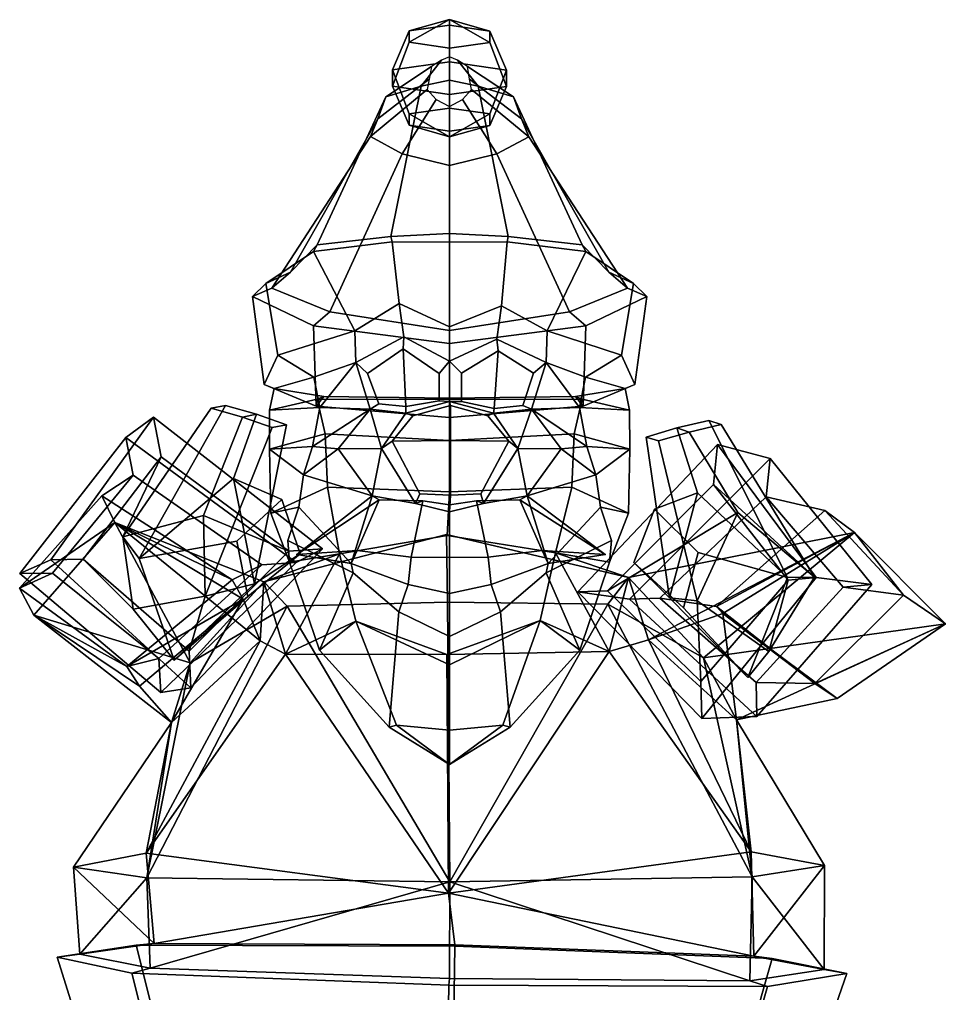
# Model space of a CAD drawing. Extents: x -147 to 165, y -156 to 341.
# Drawn here: x -147 to 165.4, y 12.2 to 340.8 of the extents above; entities that cross this region are included whole.
import ezdxf

# ---------------------------------------------------------------- set-up
doc = ezdxf.new("R2010")
doc.units = 0

msp = doc.modelspace()

# ---------------------------------------------------------------- linework, layer by layer
for p in [(-53.499561, 160.365143, 96.495125), (50.507008, 160.365143, 96.495125)]:
    msp.add_point(p)
for points in [[(-15.557034, 336.949158, -22.037312), (-1.94946, 338.858826, -29.255663), (-1.975695, 326.463806, -38.97863), (-21.219732, 323.763123, -28.770412)], [(-15.554445, 333.085388, -7.617522), (-1.936448, 340.792175, -13.282482), (-15.557034, 336.949158, -22.037312)], [(-1.936448, 340.792175, -13.282482), (-1.94946, 338.858826, -29.255663), (-15.557034, 336.949158, -22.037312)], [(-1.944282, 331.131287, -0.416025), (-1.936448, 340.792175, -13.282482), (-15.554445, 333.085388, -7.617522)], [(11.660736, 336.904724, -22.054108), (17.272001, 323.700287, -28.794165), (-1.975695, 326.463806, -38.97863), (-1.94946, 338.858826, -29.255663)], [(-1.936448, 340.792175, -13.282482), (11.660736, 336.904724, -22.054108), (-1.94946, 338.858826, -29.255663)], [(-1.944282, 331.131287, -0.416025), (11.663325, 333.040955, -7.634317), (-1.936448, 340.792175, -13.282482)], [(11.663325, 333.040955, -7.634317), (11.660736, 336.904724, -22.054108), (-1.936448, 340.792175, -13.282482)], [(-21.21607, 318.29892, -8.377671), (-15.554445, 333.085388, -7.617522), (-15.557034, 336.949158, -22.037312), (-21.219732, 323.763123, -28.770412)], [(17.275661, 318.236053, -8.401423), (17.272001, 323.700287, -28.794165), (11.660736, 336.904724, -22.054108), (11.663325, 333.040955, -7.634317)], [(-1.968372, 315.53537, 1.806764), (-1.944282, 331.131287, -0.416025), (-15.554445, 333.085388, -7.617522), (-21.21607, 318.29892, -8.377671)], [(-1.968372, 315.53537, 1.806764), (17.275661, 318.236053, -8.401423), (11.663325, 333.040955, -7.634317), (-1.944282, 331.131287, -0.416025)], [(-4.660744, 327.024872, -7.458448), (-8.005001, 324.942139, -8.027981), (-23.467905, 314.677887, 46.516022), (-11.532356, 318.266296, 51.219952)], [(-15.60736, 308.958221, -29.53746), (-21.219732, 323.763123, -28.770412), (-1.975695, 326.463806, -38.97863), (-1.999784, 310.86792, -36.75581)], [(-1.96313, 328.239136, -7.126527), (-4.660744, 327.024872, -7.458448), (-11.532356, 318.266296, 51.219952), (-1.902821, 320.358612, 53.964451)], [(11.61041, 308.913788, -29.554255), (-1.999784, 310.86792, -36.75581), (-1.975695, 326.463806, -38.97863), (17.272001, 323.700287, -28.794165)], [(-1.96313, 328.239136, -7.126527), (-1.902821, 320.358612, 53.964451), (7.720645, 318.252838, 51.214859), (0.730092, 327.016052, -7.461774)], [(0.730092, 327.016052, -7.461774), (7.720645, 318.252838, 51.214859), (19.645798, 314.647736, 46.50462), (4.066825, 324.922424, -8.03543)], [(-8.005001, 324.942139, -8.027981), (-8.762764, 320.642426, -9.20479), (-26.15724, 307.271637, 36.821705), (-23.467905, 314.677887, 46.516022)], [(-21.21607, 318.29892, -8.377671), (-21.219732, 323.763123, -28.770412), (-15.60736, 308.958221, -29.53746), (-15.604771, 305.094452, -15.11767)], [(4.066825, 324.922424, -8.03543), (19.645798, 314.647736, 46.50462), (22.313711, 307.237701, 36.808887), (4.80909, 320.620239, -9.213164)], [(17.275661, 318.236053, -8.401423), (11.612999, 305.050018, -15.134465), (11.61041, 308.913788, -29.554255), (17.272001, 323.700287, -28.794165)], [(-8.762764, 320.642426, -9.20479), (-9.455673, 317.174194, -10.154003), (-28.618233, 301.297607, 29.001936), (-26.15724, 307.271637, 36.821705)], [(-1.899999, 268.643951, 102.110413), (-1.902821, 320.358612, 53.964451), (-11.532356, 318.266296, 51.219952), (-21.688261, 267.628021, 94.745087)], [(-1.899999, 268.643951, 102.110413), (17.888262, 267.628021, 94.745087), (7.720645, 318.252838, 51.214859), (-1.902821, 320.358612, 53.964451)], [(4.80909, 320.620239, -9.213164), (22.313711, 307.237701, 36.808887), (24.757435, 301.260284, 28.98782), (5.489501, 317.14978, -10.163225)], [(-46.548569, 264.803253, 82.086647), (-21.688261, 267.628021, 94.745087), (-11.532356, 318.266296, 51.219952), (-23.467905, 314.677887, 46.516022)], [(-9.455673, 317.174194, -10.154003), (-6.460843, 313.777924, -11.084126), (-17.909023, 295.4487, 21.354467), (-28.618233, 301.297607, 29.001936)], [(-1.968372, 315.53537, 1.806764), (-21.21607, 318.29892, -8.377671), (-15.604771, 305.094452, -15.11767), (-1.994606, 303.14035, -7.916173)], [(-1.968372, 315.53537, 1.806764), (-1.994606, 303.14035, -7.916173), (11.612999, 305.050018, -15.134465), (17.275661, 318.236053, -8.401423)], [(5.489501, 317.14978, -10.163225), (24.757435, 301.260284, 28.98782), (14.03133, 295.426331, 21.346022), (2.482448, 313.763336, -11.089643)], [(42.748573, 264.803253, 82.086647), (19.645798, 314.647736, 46.50462), (7.720645, 318.252838, 51.214859), (17.888262, 267.628021, 94.745087)], [(-55.5891, 255.59906, 55.375454), (-46.548569, 264.803253, 82.086647), (-23.467905, 314.677887, 46.516022), (-26.15724, 307.271637, 36.821705)], [(-6.460843, 313.777924, -11.084126), (-1.993314, 311.485901, -11.712281), (-1.944535, 291.502228, 16.200111), (-17.909023, 295.4487, 21.354467)], [(2.482448, 313.763336, -11.089643), (14.03133, 295.426331, 21.346022), (-1.944535, 291.502228, 16.200111), (-1.993314, 311.485901, -11.712281)], [(51.789104, 255.59906, 55.375454), (22.313711, 307.237701, 36.808887), (19.645798, 314.647736, 46.50462), (42.748573, 264.803253, 82.086647)], [(-2.007627, 301.207001, -23.889297), (-15.60736, 308.958221, -29.53746), (-1.999784, 310.86792, -36.75581)], [(-15.604771, 305.094452, -15.11767), (-15.60736, 308.958221, -29.53746), (-2.007627, 301.207001, -23.889297)], [(-2.007627, 301.207001, -23.889297), (-1.999784, 310.86792, -36.75581), (11.61041, 308.913788, -29.554255)], [(11.612999, 305.050018, -15.134465), (-2.007627, 301.207001, -23.889297), (11.61041, 308.913788, -29.554255)], [(-61.859039, 250.177185, 32.811611), (-55.5891, 255.59906, 55.375454), (-26.15724, 307.271637, 36.821705), (-28.618233, 301.297607, 29.001936)], [(58.059044, 250.177185, 32.811611), (24.757435, 301.260284, 28.98782), (22.313711, 307.237701, 36.808887), (51.789104, 255.59906, 55.375454)], [(-1.994606, 303.14035, -7.916173), (-15.604771, 305.094452, -15.11767), (-2.007627, 301.207001, -23.889297)], [(-1.994606, 303.14035, -7.916173), (-2.007627, 301.207001, -23.889297), (11.612999, 305.050018, -15.134465)], [(-42.271126, 242.208405, 12.722825), (-61.859039, 250.177185, 32.811611), (-28.618233, 301.297607, 29.001936), (-17.909023, 295.4487, 21.354467)], [(38.471123, 242.208405, 12.722826), (14.03133, 295.426331, 21.346022), (24.757435, 301.260284, 28.98782), (58.059044, 250.177185, 32.811611)], [(-1.899999, 235.910461, -5.742792), (-42.271126, 242.208405, 12.722825), (-17.909023, 295.4487, 21.354467), (-1.944535, 291.502228, 16.200111)], [(-1.899999, 235.910461, -5.742792), (-1.944535, 291.502228, 16.200111), (14.03133, 295.426331, 21.346022), (38.471123, 242.208405, 12.722826)], [(-21.299597, 265.833313, 99.837967), (-21.688261, 267.628021, 94.745087), (-46.548569, 264.803253, 82.086647), (-47.79092, 262.561523, 86.926041)], [(-1.899999, 265.653229, 105.996429), (-1.899999, 268.643951, 102.110413), (-21.688261, 267.628021, 94.745087), (-21.299597, 265.833313, 99.837967)], [(-1.899999, 265.653229, 105.996429), (17.499598, 265.833313, 99.837967), (17.888262, 267.628021, 94.745087), (-1.899999, 268.643951, 102.110413)], [(17.499598, 265.833313, 99.837967), (43.990925, 262.561523, 86.926041), (42.748573, 264.803253, 82.086647), (17.888262, 267.628021, 94.745087)], [(-47.79092, 262.561523, 86.926041), (-46.548569, 264.803253, 82.086647), (-55.5891, 255.59906, 55.375454), (-63.887779, 251.690308, 57.15406)], [(-18.942772, 245.036011, 105.993355), (-21.299597, 265.833313, 99.837967), (-47.79092, 262.561523, 86.926041), (-33.883507, 235.798859, 95.688095)], [(-1.9, 237.132874, 110.968666), (-1.899999, 265.653229, 105.996429), (-21.299597, 265.833313, 99.837967), (-18.942772, 245.036011, 105.993355)], [(-1.9, 237.132874, 110.968666), (15.546496, 244.241577, 106.137733), (17.499598, 265.833313, 99.837967), (-1.899999, 265.653229, 105.996429)], [(15.546496, 244.241577, 106.137733), (30.955547, 235.798859, 95.688103), (43.990925, 262.561523, 86.926041), (17.499598, 265.833313, 99.837967)], [(43.990925, 262.561523, 86.926041), (60.08778, 251.690308, 57.15406), (51.789104, 255.59906, 55.375454), (42.748573, 264.803253, 82.086647)], [(-33.883507, 235.798859, 95.688095), (-47.79092, 262.561523, 86.926041), (-63.887779, 251.690308, 57.15406), (-59.840714, 227.540619, 77.814453)], [(30.955547, 235.798859, 95.688103), (56.040722, 227.540619, 77.814453), (60.08778, 251.690308, 57.15406), (43.990925, 262.561523, 86.926041)], [(-63.887779, 251.690308, 57.15406), (-55.5891, 255.59906, 55.375454), (-61.859039, 250.177185, 32.811611), (-68.413467, 247.304596, 31.64838)], [(60.08778, 251.690308, 57.15406), (64.613472, 247.304596, 31.64838), (58.059044, 250.177185, 32.811611), (51.789104, 255.59906, 55.375454)], [(-59.840714, 227.540619, 77.814453), (-63.887779, 251.690308, 57.15406), (-68.413467, 247.304596, 31.64838), (-64.414131, 217.683228, 41.266933)], [(-68.413467, 247.304596, 31.64838), (-61.859039, 250.177185, 32.811611), (-42.271126, 242.208405, 12.722825), (-47.799843, 237.459106, 9.714837)], [(64.613472, 247.304596, 31.64838), (43.999844, 237.459106, 9.714837), (38.471123, 242.208405, 12.722826), (58.059044, 250.177185, 32.811611)], [(56.040722, 227.540619, 77.814453), (60.614136, 217.683228, 41.266933), (64.613472, 247.304596, 31.64838), (60.08778, 251.690308, 57.15406)], [(-64.414131, 217.683228, 41.266933), (-68.413467, 247.304596, 31.64838), (-47.799843, 237.459106, 9.714837), (-46.904514, 210.312958, 16.025953)], [(60.614136, 217.683228, 41.266933), (43.104519, 210.312927, 16.025953), (43.999844, 237.459106, 9.714837), (64.613472, 247.304596, 31.64838)], [(-18.942772, 245.036011, 105.993355), (-33.883507, 235.798859, 95.688095), (-33.590797, 225.057556, 94.877663), (-17.374081, 233.792145, 106.658783)], [(-1.9, 237.132874, 110.968666), (-18.942772, 245.036011, 105.993355), (-17.374081, 233.792145, 106.658783), (-1.9, 225.558319, 108.95771)], [(-1.9, 237.132874, 110.968666), (-1.9, 225.558319, 108.95771), (13.977801, 232.987305, 106.68766), (15.546496, 244.241577, 106.137733)], [(15.546496, 244.241577, 106.137733), (13.977801, 232.987305, 106.68766), (30.662834, 225.057556, 94.877663), (30.955547, 235.798859, 95.688103)], [(-47.799843, 237.459106, 9.714837), (-42.271126, 242.208405, 12.722825), (-1.899999, 235.910461, -5.742792), (-1.899999, 231.539124, -9.574923)], [(43.999844, 237.459106, 9.714837), (-1.899999, 231.539124, -9.574923), (-1.899999, 235.910461, -5.742792), (38.471123, 242.208405, 12.722826)], [(-46.904514, 210.312958, 16.025953), (-47.799843, 237.459106, 9.714837), (-1.899999, 231.539124, -9.574923), (-1.9, 206.496765, -3.372415)], [(43.104519, 210.312927, 16.025953), (-1.9, 206.496765, -3.372415), (-1.899999, 231.539124, -9.574923), (43.999844, 237.459106, 9.714837)], [(-47.675175, 220.184937, 78.357887), (-33.590797, 225.057556, 94.877663), (-33.883507, 235.798859, 95.688095), (-59.840714, 227.540619, 77.814453)], [(-17.632929, 229.697693, 104.469688), (-17.374081, 233.792145, 106.658783), (-33.590797, 225.057556, 94.877663), (-29.570061, 221.328979, 94.654114)], [(-17.632929, 229.697693, 104.469688), (-5.485054, 221.325775, 106.095718), (-1.9, 225.558319, 108.95771), (-17.374081, 233.792145, 106.658783)], [(43.875175, 220.184937, 78.357887), (56.040722, 227.540619, 77.814453), (30.955547, 235.798859, 95.688103), (30.662834, 225.057556, 94.877663)], [(14.484674, 229.002502, 104.268639), (13.977801, 232.987305, 106.68766), (-1.9, 225.558319, 108.95771), (2.138193, 221.445038, 106.276031)], [(14.484674, 229.002502, 104.268639), (26.404018, 221.448425, 92.15062), (30.662834, 225.057556, 94.877663), (13.977801, 232.987305, 106.68766)], [(-59.840714, 227.540619, 77.814453), (-64.414131, 217.683228, 41.266933), (-61.108589, 216.348694, 41.578911), (-47.675175, 220.184937, 78.357887)], [(-16.733572, 210.204559, 102.64016), (-17.632929, 229.697693, 104.469688), (-29.570061, 221.328979, 94.654114), (-25.823059, 211.139099, 97.547935)], [(-5.485054, 221.325775, 106.095718), (-17.632929, 229.697693, 104.469688), (-16.733572, 210.204559, 102.64016), (-5.485054, 212.208496, 106.939919)], [(2.138193, 221.445038, 106.276031), (2.138193, 211.94043, 107.318275), (13.16766, 209.592163, 102.009949), (14.484674, 229.002502, 104.268639)], [(13.16766, 209.592163, 102.009949), (22.729984, 210.588196, 95.723228), (26.404018, 221.448425, 92.15062), (14.484674, 229.002502, 104.268639)], [(56.040722, 227.540619, 77.814453), (43.875175, 220.184937, 78.357887), (57.308598, 216.348694, 41.578911), (60.614136, 217.683228, 41.266933)], [(-45.702423, 209.859009, 78.655991), (-33.590797, 225.057556, 94.877663), (-47.675175, 220.184937, 78.357887)], [(-28.66053, 209.298401, 98.549278), (-33.590797, 225.057556, 94.877663), (-45.702423, 209.859009, 78.655991)], [(-25.823059, 211.139099, 97.547935), (-29.570061, 221.328979, 94.654114), (-33.590797, 225.057556, 94.877663), (-28.66053, 209.298401, 98.549278)], [(-5.485054, 212.208496, 106.939919), (-1.9, 211.96109, 110.144325), (-1.9, 225.558319, 108.95771), (-5.485054, 221.325775, 106.095718)], [(2.138193, 211.94043, 107.318275), (2.138193, 221.445038, 106.276031), (-1.9, 225.558319, 108.95771), (-1.9, 211.96109, 110.144325)], [(22.729984, 210.588196, 95.723228), (25.732569, 209.298401, 98.549278), (30.662834, 225.057556, 94.877663), (26.404018, 221.448425, 92.15062)], [(25.732569, 209.298401, 98.549278), (41.90242, 209.859009, 78.655991), (30.662834, 225.057556, 94.877663)], [(41.90242, 209.859009, 78.655991), (43.875175, 220.184937, 78.357887), (30.662834, 225.057556, 94.877663)], [(-47.675175, 220.184937, 78.357887), (-61.108589, 216.348694, 41.578911), (-62.612999, 209.042908, 42.462151), (-45.702423, 209.859009, 78.655991)], [(43.875175, 220.184937, 78.357887), (41.90242, 209.859009, 78.655991), (58.813, 209.042908, 42.462151), (57.308598, 216.348694, 41.578911)], [(-64.414131, 217.683228, 41.266933), (-46.904514, 210.312958, 16.025953), (-44.318386, 213.574707, 15.364482), (-61.108589, 216.348694, 41.578911)], [(60.614136, 217.683228, 41.266933), (57.308598, 216.348694, 41.578911), (40.518391, 213.574707, 15.364482), (43.104519, 210.312927, 16.025953)], [(-62.612999, 209.042908, 42.462151), (-61.108589, 216.348694, 41.578911), (-44.318386, 213.574707, 15.364482), (-46.630749, 212.72229, 12.67251)], [(-46.904514, 210.312958, 16.025953), (-1.9, 206.496765, -3.372415), (-1.9, 213.033264, -1.753984), (-44.318386, 213.574707, 15.364482)], [(-46.630749, 212.72229, 12.67251), (-44.318386, 213.574707, 15.364482), (-1.9, 213.033264, -1.753984), (-1.9, 212.648071, -2.405132)], [(43.104519, 210.312927, 16.025953), (40.518391, 213.574707, 15.364482), (-1.9, 213.033264, -1.753984), (-1.9, 206.496765, -3.372415)], [(42.830746, 212.72229, 12.67251), (-1.9, 212.648071, -2.405132), (-1.9, 213.033264, -1.753984), (40.518391, 213.574707, 15.364482)], [(58.813, 209.042908, 42.462151), (42.830746, 212.72229, 12.67251), (40.518391, 213.574707, 15.364482), (57.308598, 216.348694, 41.578911)], [(-77.562164, 210.546234, 242.927368), (-82.29454, 209.664612, 230.915298), (-112.192932, 166.226868, 204.301971), (-106.659943, 158.956787, 241.385239)], [(-67.000168, 207.623169, 239.895859), (-77.562164, 210.546234, 242.927368), (-106.659943, 158.956787, 241.385239), (-74.806435, 185.983765, 244.140915)], [(-67.000168, 207.623169, 239.895859), (-71.77076, 206.621826, 227.887985), (-82.29454, 209.664612, 230.915298), (-77.562164, 210.546234, 242.927368)], [(-62.634781, 195.848938, 44.641083), (-62.612999, 209.042908, 42.462151), (-46.630749, 212.72229, 12.67251), (-43.885971, 201.025208, 11.188781)], [(-43.885971, 201.025208, 11.188781), (-46.630749, 212.72229, 12.67251), (-1.9, 212.648071, -2.405132), (-1.9, 198.771912, -0.945824)], [(-16.733572, 210.204559, 102.64016), (-25.823059, 211.139099, 97.547935), (-28.66053, 209.298401, 98.549278), (-16.70068, 208.017517, 104.835991)], [(-1.641617, 198.757813, 128.666168), (-1.641617, 210.574738, 124.536148), (-14.264492, 207.140503, 121.01963), (-21.34082, 198.576141, 122.216965)], [(-16.733572, 210.204559, 102.64016), (-16.70068, 208.017517, 104.835991), (-1.9, 211.96109, 110.144325), (-5.485054, 212.208496, 106.939919)], [(-1.641617, 210.574738, 124.536148), (-1.9, 211.96109, 110.144325), (-16.70068, 208.017517, 104.835991), (-14.264492, 207.140503, 121.01963)], [(40.085972, 201.025208, 11.188781), (-1.9, 198.771912, -0.945824), (-1.9, 212.648071, -2.405132), (42.830746, 212.72229, 12.67251)], [(-1.641617, 210.574738, 124.536148), (10.981255, 207.140503, 121.01963), (12.900679, 208.017517, 104.835991), (-1.9, 211.96109, 110.144325)], [(13.16766, 209.592163, 102.009949), (2.138193, 211.94043, 107.318275), (-1.9, 211.96109, 110.144325), (12.900679, 208.017517, 104.835991)], [(-1.641617, 198.757813, 128.666168), (18.057583, 198.576141, 122.216965), (10.981255, 207.140503, 121.01963), (-1.641617, 210.574738, 124.536148)], [(13.16766, 209.592163, 102.009949), (12.900679, 208.017517, 104.835991), (25.732569, 209.298401, 98.549278), (22.729984, 210.588196, 95.723228)], [(58.834785, 195.848938, 44.641083), (40.085972, 201.025208, 11.188781), (42.830746, 212.72229, 12.67251), (58.813, 209.042908, 42.462151)], [(-71.77076, 206.621826, 227.887985), (-84.957909, 173.529358, 195.535736), (-112.192932, 166.226868, 204.301971), (-82.29454, 209.664612, 230.915298)], [(-56.97332, 204.07782, 237.151184), (-67.000168, 207.623169, 239.895859), (-74.806435, 185.983765, 244.140915), (-67.70015, 150.406067, 229.770859)], [(-56.97332, 204.07782, 237.151184), (-61.723076, 203.182587, 225.104294), (-71.77076, 206.621826, 227.887985), (-67.000168, 207.623169, 239.895859)], [(-45.702423, 209.859009, 78.655991), (-62.612999, 209.042908, 42.462151), (-62.634781, 195.848938, 44.641083), (-48.144192, 196.759888, 78.504814)], [(-48.144192, 196.759888, 78.504814), (-28.66053, 209.298401, 98.549278), (-45.702423, 209.859009, 78.655991)], [(-39.490215, 195.943115, 101.72583), (-28.66053, 209.298401, 98.549278), (-48.144192, 196.759888, 78.504814)], [(-39.490215, 195.943115, 101.72583), (-24.858456, 196.096497, 104.760262), (-28.66053, 209.298401, 98.549278)], [(-24.858456, 196.096497, 104.760262), (-16.70068, 208.017517, 104.835991), (-28.66053, 209.298401, 98.549278)], [(-21.34082, 198.576141, 122.216965), (-14.264492, 207.140503, 121.01963), (-16.70068, 208.017517, 104.835991), (-24.858456, 196.096497, 104.760262)], [(18.057583, 198.576141, 122.216965), (21.058456, 196.096497, 104.760262), (12.900679, 208.017517, 104.835991), (10.981255, 207.140503, 121.01963)], [(21.058456, 196.096497, 104.760262), (25.732569, 209.298401, 98.549278), (12.900679, 208.017517, 104.835991)], [(35.690216, 195.943115, 101.72583), (25.732569, 209.298401, 98.549278), (21.058456, 196.096497, 104.760262)], [(44.344196, 196.759888, 78.504814), (41.90242, 209.859009, 78.655991), (25.732569, 209.298401, 98.549278)], [(35.690216, 195.943115, 101.72583), (44.344196, 196.759888, 78.504814), (25.732569, 209.298401, 98.549278)], [(41.90242, 209.859009, 78.655991), (44.344196, 196.759888, 78.504814), (58.834785, 195.848938, 44.641083), (58.813, 209.042908, 42.462151)], [(-136.416855, 158.550568, 219.663086), (-101.800293, 206.590637, 200.737091), (-111.173218, 199.77179, 170.486206), (-146.845337, 153.922638, 188.568954)], [(-136.416855, 158.550568, 219.663086), (-125.548027, 158.690826, 216.257584), (-99.237602, 193.278351, 201.9646), (-101.800293, 206.590637, 200.737091)], [(-53.722839, 157.610535, 159.012939), (-111.173218, 199.77179, 170.486206), (-101.800293, 206.590637, 200.737091), (-44.791386, 162.179169, 190.582199)], [(-44.791386, 162.179169, 190.582199), (-101.800293, 206.590637, 200.737091), (-99.237602, 193.278351, 201.9646), (-56.134792, 161.439758, 194.226624)], [(-61.723076, 203.182587, 225.104294), (-84.36158, 146.289734, 198.633163), (-84.957909, 173.529358, 195.535736), (-71.77076, 206.621826, 227.887985)], [(-56.97332, 204.07782, 237.151184), (-67.70015, 150.406067, 229.770859), (-84.36158, 146.289734, 198.633163), (-61.723076, 203.182587, 225.104294)], [(74.687538, 203.048798, 213.35257), (85.491684, 205.52002, 215.892944), (89.669891, 204.220184, 203.714478), (78.898514, 201.627625, 201.178909)], [(74.687538, 203.048798, 213.35257), (81.652466, 181.137848, 217.667877), (112.073807, 152.598389, 214.098587), (85.491684, 205.52002, 215.892944)], [(78.898514, 201.627625, 201.178909), (89.669891, 204.220184, 203.714478), (121.132431, 152.670105, 182.019592), (95.262314, 174.479797, 172.164627)], [(85.491684, 205.52002, 215.892944), (112.073807, 152.598389, 214.098587), (121.132431, 152.670105, 182.019592), (89.669891, 204.220184, 203.714478)], [(-62.198425, 174.294678, 46.003769), (-62.634781, 195.848938, 44.641083), (-43.885971, 201.025208, 11.188781), (-43.093254, 183.037537, 14.099627)], [(-43.093254, 183.037537, 14.099627), (-43.885971, 201.025208, 11.188781), (-1.9, 198.771912, -0.945824), (-1.9, 181.411835, 3.485335)], [(39.293255, 183.037537, 14.099627), (-1.9, 181.411835, 3.485335), (-1.9, 198.771912, -0.945824), (40.085972, 201.025208, 11.188781)], [(58.398434, 174.294678, 46.003769), (39.293255, 183.037537, 14.099627), (40.085972, 201.025208, 11.188781), (58.834785, 195.848938, 44.641083)], [(64.400658, 199.935486, 211.088058), (74.687538, 203.048798, 213.35257), (78.898514, 201.627625, 201.178909), (68.594124, 198.620667, 198.874329)], [(64.400658, 199.935486, 211.088058), (72.306244, 145.704437, 204.255386), (81.652466, 181.137848, 217.667877), (74.687538, 203.048798, 213.35257)], [(68.594124, 198.620667, 198.874329), (78.898514, 201.627625, 201.178909), (95.262314, 174.479797, 172.164627), (81.638351, 144.679443, 172.283142)], [(-146.845337, 153.922638, 188.568954), (-111.173218, 199.77179, 170.486206), (-108.65007, 187.069031, 171.633286), (-135.80957, 154.02478, 185.11731)], [(-53.722839, 157.610535, 159.012939), (-65.26223, 156.818604, 162.726395), (-108.65007, 187.069031, 171.633286), (-111.173218, 199.77179, 170.486206)], [(-11.916492, 180.828156, 117.381271), (-21.34082, 198.576141, 122.216965), (-24.858456, 196.096497, 104.760262), (-13.366461, 177.509399, 104.511536)], [(-1.641617, 180.306702, 122.611298), (-1.641617, 198.757813, 128.666168), (-21.34082, 198.576141, 122.216965), (-11.916492, 180.828156, 117.381271)], [(-1.641617, 180.306702, 122.611298), (8.633257, 180.828156, 117.381271), (18.057583, 198.576141, 122.216965), (-1.641617, 198.757813, 128.666168)], [(8.633257, 180.828156, 117.381271), (9.566461, 177.509399, 104.511536), (21.058456, 196.096497, 104.760262), (18.057583, 198.576141, 122.216965)], [(58.793983, 145.258362, 124.835899), (41.345703, 147.742035, 152.883194), (88.391556, 197.422546, 178.261353), (106.158142, 192.700562, 151.587097)], [(41.345703, 147.742035, 152.883194), (51.32196, 148.050385, 159.431519), (87.066193, 183.881042, 178.665253), (88.391556, 197.422546, 178.261353)], [(64.400658, 199.935486, 211.088058), (68.594124, 198.620667, 198.874329), (81.638351, 144.679443, 172.283142), (72.306244, 145.704437, 204.255386)], [(121.766624, 152.575378, 205.449341), (88.391556, 197.422546, 178.261353), (87.066193, 183.881042, 178.665253), (112.246902, 151.712036, 199.254349)], [(121.766624, 152.575378, 205.449341), (140.52887, 150.170654, 178.26091), (106.158142, 192.700562, 151.587097), (88.391556, 197.422546, 178.261353)], [(-48.144192, 196.759888, 78.504814), (-62.634781, 195.848938, 44.641083), (-51.210266, 187.236511, 77.948036)], [(-52.81601, 176.30658, 78.12674), (-51.210266, 187.236511, 77.948036), (-62.634781, 195.848938, 44.641083), (-62.198425, 174.294678, 46.003769)], [(-51.210266, 187.236511, 77.948036), (-39.490215, 195.943115, 101.72583), (-48.144192, 196.759888, 78.504814)], [(-27.993595, 180.129791, 98.608398), (-39.490215, 195.943115, 101.72583), (-51.210266, 187.236511, 77.948036)], [(-27.993595, 180.129791, 98.608398), (-24.858456, 196.096497, 104.760262), (-39.490215, 195.943115, 101.72583)], [(-13.366461, 177.509399, 104.511536), (-24.858456, 196.096497, 104.760262), (-27.993595, 180.129791, 98.608398)], [(9.566461, 177.509399, 104.511536), (24.193596, 180.129791, 98.608398), (21.058456, 196.096497, 104.760262)], [(24.193596, 180.129791, 98.608398), (35.690216, 195.943115, 101.72583), (21.058456, 196.096497, 104.760262)], [(24.193596, 180.129791, 98.608398), (47.410271, 187.236511, 77.948036), (35.690216, 195.943115, 101.72583)], [(47.410271, 187.236511, 77.948036), (44.344196, 196.759888, 78.504814), (35.690216, 195.943115, 101.72583)], [(44.344196, 196.759888, 78.504814), (47.410271, 187.236511, 77.948036), (58.834785, 195.848938, 44.641083)], [(49.016014, 176.30658, 78.12674), (58.398434, 174.294678, 46.003769), (58.834785, 195.848938, 44.641083), (47.410271, 187.236511, 77.948036)], [(-108.679451, 141.92334, 206.073837), (-112.192932, 166.226868, 204.301971), (-99.237602, 193.278351, 201.9646), (-125.548027, 158.690826, 216.257584)], [(-84.957909, 173.529358, 195.535736), (-56.134792, 161.439758, 194.226624), (-99.237602, 193.278351, 201.9646), (-112.192932, 166.226868, 204.301971)], [(58.793983, 145.258362, 124.835899), (106.158142, 192.700562, 151.587097), (104.825394, 179.771912, 151.928299), (68.945335, 145.532349, 131.50293)], [(140.52887, 150.170654, 178.26091), (130.865692, 149.253784, 171.97641), (104.825394, 179.771912, 151.928299), (106.158142, 192.700562, 151.587097)], [(-135.80957, 154.02478, 185.11731), (-108.65007, 187.069031, 171.633286), (-119.166817, 180.131165, 137.743607), (-147.000641, 148.935974, 151.156235)], [(-119.166817, 180.131165, 137.743607), (-108.65007, 187.069031, 171.633286), (-65.26223, 156.818604, 162.726395), (-75.216454, 151.778809, 128.372757)], [(-58.51606, 178.873535, 295.958252), (-74.806435, 185.983765, 244.140915), (-106.659943, 158.956787, 241.385239), (-73.686241, 164.799255, 301.795441)], [(-52.281651, 160.564026, 296.237823), (-67.70015, 150.406067, 229.770859), (-74.806435, 185.983765, 244.140915), (-58.51606, 178.873535, 295.958252)], [(-52.81601, 176.30658, 78.12674), (-35.101604, 157.303833, 104.917747), (-27.993595, 180.129791, 98.608398), (-51.210266, 187.236511, 77.948036)], [(49.016014, 176.30658, 78.12674), (47.410271, 187.236511, 77.948036), (24.193596, 180.129791, 98.608398), (31.301603, 157.303833, 104.917747)], [(-55.869884, 157.683044, 50.112881), (-62.198425, 174.294678, 46.003769), (-43.093254, 183.037537, 14.099627), (-39.014996, 160.553467, 31.625179)], [(-39.014996, 160.553467, 31.625179), (-43.093254, 183.037537, 14.099627), (-1.9, 181.411835, 3.485335), (-2.707778, 166.771545, 8.45239)], [(-1.641617, 180.306702, 122.611298), (-11.916492, 180.828156, 117.381271), (-13.366461, 177.509399, 104.511536), (-1.9, 174.722046, 110.43103)], [(33.835999, 160.867279, 31.596659), (-2.707778, 166.771545, 8.45239), (-1.9, 181.411835, 3.485335), (39.293255, 183.037537, 14.099627)], [(-1.641617, 180.306702, 122.611298), (-1.9, 174.722046, 110.43103), (9.566461, 177.509399, 104.511536), (8.633257, 180.828156, 117.381271)], [(52.069885, 157.683044, 50.112881), (33.835999, 160.867279, 31.596659), (39.293255, 183.037537, 14.099627), (58.398434, 174.294678, 46.003769)], [(95.262314, 174.479797, 172.164627), (121.132431, 152.670105, 182.019592), (87.066193, 183.881042, 178.665253), (51.32196, 148.050385, 159.431519)], [(60.178005, 157.662567, 271.103607), (67.238121, 175.65094, 270.232941), (81.652466, 181.137848, 217.667877), (72.306244, 145.704437, 204.255386)], [(67.238121, 175.65094, 270.232941), (81.97039, 160.974731, 275.697388), (112.073807, 152.598389, 214.098587), (81.652466, 181.137848, 217.667877)], [(105.76339, 127.606262, 180.925735), (112.246902, 151.712036, 199.254349), (87.066193, 183.881042, 178.665253), (121.132431, 152.670105, 182.019592)], [(-147.000641, 148.935974, 151.156235), (-119.166817, 180.131165, 137.743607), (-114.835793, 171.123779, 85.532898)], [(-75.216454, 151.778809, 128.372757), (-114.835793, 171.123779, 85.532898), (-119.166817, 180.131165, 137.743607)], [(-52.281651, 160.564026, 296.237823), (-58.51606, 178.873535, 295.958252), (-73.686241, 164.799255, 301.795441), (-69.989166, 146.175079, 291.070404)], [(-25.627405, 178.709167, 112.608627), (-27.993595, 180.129791, 98.608398), (-53.499561, 160.365143, 96.495125)], [(-53.499561, 160.365143, 96.495125), (-27.993595, 180.129791, 98.608398), (-35.101604, 157.303833, 104.917747)], [(-33.104607, 161.660431, 115.00264), (-25.627405, 178.709167, 112.608627), (-53.499561, 160.365143, 96.495125)], [(-10.930035, 178.446899, 112.725739), (-25.627405, 178.709167, 112.608627), (-33.104607, 161.660431, 115.00264), (-14.890987, 159.469116, 123.670204)], [(-25.627405, 178.709167, 112.608627), (-10.930035, 178.446899, 112.725739), (-13.366461, 177.509399, 104.511536), (-27.993595, 180.129791, 98.608398)], [(-14.890987, 159.469116, 123.670204), (-1.9, 159.265625, 124.353912), (-1.9, 177.032837, 115.474304), (-10.930035, 178.446899, 112.725739)], [(-1.9, 177.032837, 115.474304), (-1.9, 174.722046, 110.43103), (-13.366461, 177.509399, 104.511536), (-10.930035, 178.446899, 112.725739)], [(11.090986, 159.469116, 123.670204), (7.130036, 178.446899, 112.725739), (-1.9, 177.032837, 115.474304), (-1.9, 159.265625, 124.353912)], [(-1.9, 177.032837, 115.474304), (7.130036, 178.446899, 112.725739), (9.566461, 177.509399, 104.511536), (-1.9, 174.722046, 110.43103)], [(21.827406, 178.709167, 112.608627), (24.193596, 180.129791, 98.608398), (9.566461, 177.509399, 104.511536), (7.130036, 178.446899, 112.725739)], [(7.130036, 178.446899, 112.725739), (11.090986, 159.469116, 123.670204), (29.304607, 161.660431, 115.00264), (21.827406, 178.709167, 112.608627)], [(21.827406, 178.709167, 112.608627), (50.507008, 160.365143, 96.495125), (24.193596, 180.129791, 98.608398)], [(29.304607, 161.660431, 115.00264), (50.507008, 160.365143, 96.495125), (21.827406, 178.709167, 112.608627)], [(50.507008, 160.365143, 96.495125), (31.301603, 157.303833, 104.917747), (24.193596, 180.129791, 98.608398)], [(124.668098, 175.180664, 122.054665), (88.165092, 142.786133, 101.044487), (68.945335, 145.532349, 131.50293), (104.825394, 179.771912, 151.928299)], [(130.865692, 149.253784, 171.97641), (151.171051, 146.572815, 142.227554), (124.668098, 175.180664, 122.054665), (104.825394, 179.771912, 151.928299)], [(-55.869884, 157.683044, 50.112881), (-56.539234, 165.048523, 81.29702), (-52.81601, 176.30658, 78.12674), (-62.198425, 174.294678, 46.003769)], [(-52.81601, 176.30658, 78.12674), (-56.539234, 165.048523, 81.29702), (-34.418434, 154.082092, 95.906563), (-35.101604, 157.303833, 104.917747)], [(49.016014, 176.30658, 78.12674), (31.301603, 157.303833, 104.917747), (30.618433, 154.082092, 95.906563), (52.739243, 165.048523, 81.29702)], [(52.069885, 157.683044, 50.112881), (58.398434, 174.294678, 46.003769), (49.016014, 176.30658, 78.12674), (52.739243, 165.048523, 81.29702)], [(81.638351, 144.679443, 172.283142), (95.262314, 174.479797, 172.164627), (51.32196, 148.050385, 159.431519), (82.859116, 117.43454, 184.191864)], [(60.178005, 157.662567, 271.103607), (76.966324, 142.37265, 265.475983), (81.97039, 160.974731, 275.697388), (67.238121, 175.65094, 270.232941)], [(88.165092, 142.786133, 101.044487), (124.668098, 175.180664, 122.054665), (134.711151, 167.70459, 70.717125)], [(151.171051, 146.572815, 142.227554), (134.711151, 167.70459, 70.717125), (124.668098, 175.180664, 122.054665)], [(-147.000641, 148.935974, 151.156235), (-114.835793, 171.123779, 85.532898), (-142.138626, 139.84198, 92.025284)], [(-89.467957, 123.750732, -24.270966), (-142.138626, 139.84198, 92.025284), (-114.835793, 171.123779, 85.532898)], [(-65.834663, 131.170258, 40.000027), (-64.622513, 151.073975, -2.245278), (-114.835793, 171.123779, 85.532898)], [(-65.834663, 131.170258, 40.000027), (-114.835793, 171.123779, 85.532898), (-71.551933, 145.274414, 90.698174)], [(-89.467957, 123.750732, -24.270966), (-114.835793, 171.123779, 85.532898), (-64.622513, 151.073975, -2.245278)], [(-75.216454, 151.778809, 128.372757), (-71.551933, 145.274414, 90.698174), (-114.835793, 171.123779, 85.532898)], [(-84.36158, 146.289734, 198.633163), (-89.812912, 127.729645, 210.791977), (-56.134792, 161.439758, 194.226624), (-84.957909, 173.529358, 195.535736)], [(65.125801, 131.517609, 42.748222), (134.711151, 167.70459, 70.717125), (58.415077, 152.596497, -2.062188)], [(83.738594, 125.492798, -27.518223), (58.415077, 152.596497, -2.062188), (134.711151, 167.70459, 70.717125)], [(65.125801, 131.517609, 42.748222), (90.196754, 140.407074, 78.753487), (134.711151, 167.70459, 70.717125)], [(83.738594, 125.492798, -27.518223), (134.711151, 167.70459, 70.717125), (165.359055, 136.901001, 72.749222)], [(88.165092, 142.786133, 101.044487), (134.711151, 167.70459, 70.717125), (90.196754, 140.407074, 78.753487)], [(151.171051, 146.572815, 142.227554), (165.359055, 136.901001, 72.749222), (134.711151, 167.70459, 70.717125)], [(-94.814926, 124.622192, 240.84375), (-106.659943, 158.956787, 241.385239), (-112.192932, 166.226868, 204.301971), (-108.679451, 141.92334, 206.073837)], [(-69.989166, 146.175079, 291.070404), (-73.686241, 164.799255, 301.795441), (-106.659943, 158.956787, 241.385239), (-94.814926, 124.622192, 240.84375)], [(-2.954115, 167.037476, 4.696946), (-2.604251, 144.284271, -46.353363), (-56.736938, 142.858521, -36.729488), (-64.622513, 151.073975, -2.245278)], [(-2.954115, 167.037476, 4.696946), (-64.622513, 151.073975, -2.245278), (-39.014996, 160.553467, 31.625179), (-2.707778, 166.771545, 8.45239)], [(-34.418434, 154.082092, 95.906563), (-56.539234, 165.048523, 81.29702), (-55.869884, 157.683044, 50.112881), (-45.791817, 128.035583, 66.107307)], [(-2.954115, 167.037476, 4.696946), (58.415077, 152.596497, -2.062188), (51.478249, 143.538025, -36.562145), (-2.604251, 144.284271, -46.353363)], [(-2.707778, 166.771545, 8.45239), (33.835999, 160.867279, 31.596659), (58.415077, 152.596497, -2.062188), (-2.954115, 167.037476, 4.696946)], [(30.618433, 154.082092, 95.906563), (41.991817, 128.035583, 66.107307), (52.069885, 157.683044, 50.112881), (52.739243, 165.048523, 81.29702)], [(-99.374596, 113.748444, 179.900665), (-53.722839, 157.610535, 159.012939), (-44.791386, 162.179169, 190.582199), (-89.149666, 115.373047, 212.465469)], [(-89.149666, 115.373047, 212.465469), (-44.791386, 162.179169, 190.582199), (-56.134792, 161.439758, 194.226624), (-89.812912, 127.729645, 210.791977)], [(-35.101604, 157.303833, 104.917747), (-33.104607, 161.660431, 115.00264), (-53.499561, 160.365143, 96.495125)], [(-14.890987, 159.469116, 123.670204), (-33.104607, 161.660431, 115.00264), (-35.101604, 157.303833, 104.917747), (-15.892614, 150.170074, 113.76458)], [(11.090986, 159.469116, 123.670204), (12.092613, 150.170074, 113.76458), (31.301603, 157.303833, 104.917747), (29.304607, 161.660431, 115.00264)], [(31.301603, 157.303833, 104.917747), (50.507008, 160.365143, 96.495125), (29.304607, 161.660431, 115.00264)], [(-99.374596, 113.748444, 179.900665), (-89.149666, 115.373047, 212.465469), (-136.416855, 158.550568, 219.663086), (-146.845337, 153.922638, 188.568954)], [(-89.149666, 115.373047, 212.465469), (-89.812912, 127.729645, 210.791977), (-125.548027, 158.690826, 216.257584), (-136.416855, 158.550568, 219.663086)], [(-84.36158, 146.289734, 198.633163), (-108.679451, 141.92334, 206.073837), (-125.548027, 158.690826, 216.257584), (-89.812912, 127.729645, 210.791977)], [(-52.281651, 160.564026, 296.237823), (-69.989166, 146.175079, 291.070404), (-94.814926, 124.622192, 240.84375), (-67.70015, 150.406067, 229.770859)], [(-64.622513, 151.073975, -2.245278), (-57.257206, 126.742981, 59.129215), (-39.014996, 160.553467, 31.625179)], [(-57.257206, 126.742981, 59.129215), (-33.514717, 137.884949, 59.984253), (-39.014996, 160.553467, 31.625179)], [(-45.791817, 128.035583, 66.107307), (-55.869884, 157.683044, 50.112881), (-39.014996, 160.553467, 31.625179), (-33.514717, 137.884949, 59.984253)], [(-1.9, 159.265625, 124.353912), (-14.890987, 159.469116, 123.670204), (-15.892614, 150.170074, 113.76458), (-1.9, 147.203278, 119.235947)], [(-1.9, 159.265625, 124.353912), (-1.9, 147.203278, 119.235947), (12.092613, 150.170074, 113.76458), (11.090986, 159.469116, 123.670204)], [(41.991817, 128.035583, 66.107307), (28.672174, 138.047546, 60.074589), (33.835999, 160.867279, 31.596659), (52.069885, 157.683044, 50.112881)], [(51.84882, 127.587341, 59.361008), (33.835999, 160.867279, 31.596659), (28.672174, 138.047546, 60.074589)], [(58.415077, 152.596497, -2.062188), (33.835999, 160.867279, 31.596659), (51.84882, 127.587341, 59.361008)], [(76.966324, 142.37265, 265.475983), (98.636002, 118.855835, 214.672913), (112.073807, 152.598389, 214.098587), (81.97039, 160.974731, 275.697388)], [(-75.216454, 151.778809, 128.372757), (-65.26223, 156.818604, 162.726395), (-99.974815, 125.189087, 178.346909), (-110.764641, 122.491638, 143.897079)], [(-99.374596, 113.748444, 179.900665), (-99.974815, 125.189087, 178.346909), (-65.26223, 156.818604, 162.726395), (-53.722839, 157.610535, 159.012939)], [(-19.074909, 141.018555, 115.812431), (-15.892614, 150.170074, 113.76458), (-35.101604, 157.303833, 104.917747), (-34.418434, 154.082092, 95.906563)], [(15.274906, 141.018555, 115.812431), (30.618433, 154.082092, 95.906563), (31.301603, 157.303833, 104.917747), (12.092613, 150.170074, 113.76458)], [(60.178005, 157.662567, 271.103607), (72.306244, 145.704437, 204.255386), (98.636002, 118.855835, 214.672913), (76.966324, 142.37265, 265.475983)], [(-110.764641, 122.491638, 143.897079), (-99.974815, 125.189087, 178.346909), (-135.80957, 154.02478, 185.11731), (-147.000641, 148.935974, 151.156235)], [(-99.374596, 113.748444, 179.900665), (-146.845337, 153.922638, 188.568954), (-135.80957, 154.02478, 185.11731), (-99.974815, 125.189087, 178.346909)], [(-110.764641, 122.491638, 143.897079), (-71.551933, 145.274414, 90.698174), (-75.216454, 151.778809, 128.372757)], [(-22.260035, 102.034058, 97.859222), (-19.074909, 141.018555, 115.812431), (-34.418434, 154.082092, 95.906563), (-45.791817, 128.035583, 66.107307)], [(18.460033, 102.034058, 97.859222), (41.991817, 128.035583, 66.107307), (30.618433, 154.082092, 95.906563), (15.274906, 141.018555, 115.812431)], [(83.738594, 125.492798, -27.518223), (51.478249, 143.538025, -36.562145), (58.415077, 152.596497, -2.062188)], [(65.125801, 131.517609, 42.748222), (58.415077, 152.596497, -2.062188), (51.84882, 127.587341, 59.361008)], [(81.638351, 144.679443, 172.283142), (82.859116, 117.43454, 184.191864), (112.246902, 151.712036, 199.254349), (105.76339, 127.606262, 180.925735)], [(83.129921, 105.02359, 185.541443), (121.766624, 152.575378, 205.449341), (112.246902, 151.712036, 199.254349), (82.859116, 117.43454, 184.191864)], [(101.759895, 105.635864, 156.902222), (140.52887, 150.170654, 178.26091), (121.766624, 152.575378, 205.449341), (83.129921, 105.02359, 185.541443)], [(98.636002, 118.855835, 214.672913), (105.76339, 127.606262, 180.925735), (121.132431, 152.670105, 182.019592), (112.073807, 152.598389, 214.098587)], [(-110.764641, 122.491638, 143.897079), (-147.000641, 148.935974, 151.156235), (-142.138626, 139.84198, 92.025284)], [(-67.70015, 150.406067, 229.770859), (-94.814926, 124.622192, 240.84375), (-108.679451, 141.92334, 206.073837), (-84.36158, 146.289734, 198.633163)], [(-89.467957, 123.750732, -24.270966), (-64.622513, 151.073975, -2.245278), (-56.736938, 142.858521, -36.729488)], [(-65.834663, 131.170258, 40.000027), (-57.257206, 126.742981, 59.129215), (-64.622513, 151.073975, -2.245278)], [(-1.9, 132.673096, 122.178642), (-1.9, 147.203278, 119.235947), (-15.892614, 150.170074, 113.76458), (-19.074909, 141.018555, 115.812431)], [(-1.9, 132.673096, 122.178642), (15.274906, 141.018555, 115.812431), (12.092613, 150.170074, 113.76458), (-1.9, 147.203278, 119.235947)], [(83.129921, 105.02359, 185.541443), (82.859116, 117.43454, 184.191864), (51.32196, 148.050385, 159.431519), (41.345703, 147.742035, 152.883194)], [(101.759895, 105.635864, 156.902222), (101.497032, 117.125549, 155.644821), (130.865692, 149.253784, 171.97641), (140.52887, 150.170654, 178.26091)], [(121.286591, 116.797485, 125.333885), (151.171051, 146.572815, 142.227554), (130.865692, 149.253784, 171.97641), (101.497032, 117.125549, 155.644821)], [(-110.764641, 122.491638, 143.897079), (-106.46579, 115.885803, 96.825737), (-71.551933, 145.274414, 90.698174)], [(-106.46579, 115.885803, 96.825737), (-95.758644, 103.691299, 15.320412), (-71.551933, 145.274414, 90.698174)], [(-95.758644, 103.691299, 15.320412), (-65.834663, 131.170258, 40.000027), (-71.551933, 145.274414, 90.698174)], [(101.759895, 105.635864, 156.902222), (83.129921, 105.02359, 185.541443), (41.345703, 147.742035, 152.883194), (58.793983, 145.258362, 124.835899)], [(101.759895, 105.635864, 156.902222), (58.793983, 145.258362, 124.835899), (68.945335, 145.532349, 131.50293), (101.497032, 117.125549, 155.644821)], [(88.165092, 142.786133, 101.044487), (121.286591, 116.797485, 125.333885), (101.497032, 117.125549, 155.644821), (68.945335, 145.532349, 131.50293)], [(72.306244, 145.704437, 204.255386), (81.638351, 144.679443, 172.283142), (105.76339, 127.606262, 180.925735), (98.636002, 118.855835, 214.672913)], [(121.286591, 116.797485, 125.333885), (165.359055, 136.901001, 72.749222), (151.171051, 146.572815, 142.227554)], [(-104.001709, 51.201675, -67.390244), (-56.736938, 142.858521, -36.729488), (-1.886985, 49.887024, -101.607544)], [(-104.001709, 51.201675, -67.390244), (-89.467957, 123.750732, -24.270966), (-56.736938, 142.858521, -36.729488)], [(-1.886985, 49.887024, -101.607544), (-56.736938, 142.858521, -36.729488), (-2.604251, 144.284271, -46.353363)], [(-1.886985, 49.887024, -101.607544), (-2.604251, 144.284271, -46.353363), (51.478249, 143.538025, -36.562145)], [(100.106789, 51.622559, -67.136398), (-1.886985, 49.887024, -101.607544), (51.478249, 143.538025, -36.562145)], [(100.106789, 51.622559, -67.136398), (51.478249, 143.538025, -36.562145), (83.738594, 125.492798, -27.518223)], [(121.286591, 116.797485, 125.333885), (88.165092, 142.786133, 101.044487), (90.196754, 140.407074, 78.753487)], [(-95.758644, 103.691299, 15.320412), (-142.138626, 139.84198, 92.025284), (-89.467957, 123.750732, -24.270966)], [(-106.46579, 115.885803, 96.825737), (-142.138626, 139.84198, 92.025284), (-95.758644, 103.691299, 15.320412)], [(-110.764641, 122.491638, 143.897079), (-142.138626, 139.84198, 92.025284), (-106.46579, 115.885803, 96.825737)], [(-1.9, 89.516891, 101.101158), (-1.9, 132.673096, 122.178642), (-19.074909, 141.018555, 115.812431), (-22.260035, 102.034058, 97.859222)], [(-1.9, 123.128876, 56.009388), (-2.858502, 126.551208, 67.173134), (28.672174, 138.047546, 60.074589)], [(-2.858502, 126.551208, 67.173134), (51.84882, 127.587341, 59.361008), (28.672174, 138.047546, 60.074589)], [(-1.9, 89.516891, 101.101158), (18.460033, 102.034058, 97.859222), (15.274906, 141.018555, 115.812431), (-1.9, 132.673096, 122.178642)], [(16.041088, 102.726334, 81.952538), (-1.9, 101.092194, 77.656464), (-1.9, 123.128876, 56.009388), (28.672174, 138.047546, 60.074589)], [(18.460033, 102.034058, 97.859222), (16.041088, 102.726334, 81.952538), (28.672174, 138.047546, 60.074589), (41.991817, 128.035583, 66.107307)], [(94.821144, 104.529907, 12.166716), (90.196754, 140.407074, 78.753487), (65.125801, 131.517609, 42.748222)], [(128.815247, 111.727081, 79.768242), (90.196754, 140.407074, 78.753487), (94.821144, 104.529907, 12.166716)], [(121.286591, 116.797485, 125.333885), (90.196754, 140.407074, 78.753487), (128.815247, 111.727081, 79.768242)], [(-2.858502, 126.551208, 67.173134), (-33.514717, 137.884949, 59.984253), (-57.257206, 126.742981, 59.129215)], [(-22.260035, 102.034058, 97.859222), (-45.791817, 128.035583, 66.107307), (-33.514717, 137.884949, 59.984253), (-19.841089, 102.726334, 81.952538)], [(-19.841089, 102.726334, 81.952538), (-33.514717, 137.884949, 59.984253), (-1.9, 123.128876, 56.009388), (-1.9, 101.092194, 77.656464)], [(-1.9, 123.128876, 56.009388), (-33.514717, 137.884949, 59.984253), (-2.858502, 126.551208, 67.173134)], [(94.821144, 104.529907, 12.166716), (83.738594, 125.492798, -27.518223), (165.359055, 136.901001, 72.749222)], [(128.815247, 111.727081, 79.768242), (94.821144, 104.529907, 12.166716), (165.359055, 136.901001, 72.749222)], [(121.286591, 116.797485, 125.333885), (128.815247, 111.727081, 79.768242), (165.359055, 136.901001, 72.749222)], [(99.831009, 59.98465, 87.088341), (65.125801, 131.517609, 42.748222), (51.84882, 127.587341, 59.361008)], [(99.831009, 59.98465, 87.088341), (94.821144, 104.529907, 12.166716), (65.125801, 131.517609, 42.748222)], [(-104.277489, 59.563766, 86.834496), (-65.834663, 131.170258, 40.000027), (-95.758644, 103.691299, 15.320412)], [(-104.277489, 59.563766, 86.834496), (-57.257206, 126.742981, 59.129215), (-65.834663, 131.170258, 40.000027)], [(-2.234428, 46.129242, 116.88063), (-57.257206, 126.742981, 59.129215), (-104.277489, 59.563766, 86.834496)], [(-2.234428, 46.129242, 116.88063), (-2.858502, 126.551208, 67.173134), (-57.257206, 126.742981, 59.129215)], [(-2.234428, 46.129242, 116.88063), (51.84882, 127.587341, 59.361008), (-2.858502, 126.551208, 67.173134)], [(-2.234428, 46.129242, 116.88063), (99.831009, 59.98465, 87.088341), (51.84882, 127.587341, 59.361008)], [(100.106789, 51.622559, -67.136398), (83.738594, 125.492798, -27.518223), (94.821144, 104.529907, 12.166716)], [(-104.001709, 51.201675, -67.390244), (-95.758644, 103.691299, 15.320412), (-89.467957, 123.750732, -24.270966)], [(-104.277489, 59.563766, 86.834496), (-95.758644, 103.691299, 15.320412), (-128.725174, 54.865021, 1.079034)], [(-128.725174, 54.865021, 1.079034), (-95.758644, 103.691299, 15.320412), (-104.001709, 51.201675, -67.390244)], [(-1.9, 89.516891, 101.101158), (-22.260035, 102.034058, 97.859222), (-19.841089, 102.726334, 81.952538)], [(-1.9, 89.516891, 101.101158), (-19.841089, 102.726334, 81.952538), (-1.9, 101.092194, 77.656464)], [(-1.9, 89.516891, 101.101158), (-1.9, 101.092194, 77.656464), (16.041088, 102.726334, 81.952538)], [(-1.9, 89.516891, 101.101158), (16.041088, 102.726334, 81.952538), (18.460033, 102.034058, 97.859222)], [(99.831009, 59.98465, 87.088341), (124.585266, 55.38736, 1.394073), (94.821144, 104.529907, 12.166716)], [(124.585266, 55.38736, 1.394073), (100.106789, 51.622559, -67.136398), (94.821144, 104.529907, 12.166716)], [(-101.579941, 29.097748, 76.381248), (-104.277489, 59.563766, 86.834496), (-128.725174, 54.865021, 1.079034)], [(-101.579941, 29.097748, 76.381248), (-2.234428, 46.129242, 116.88063), (-104.277489, 59.563766, 86.834496)], [(100.679108, 24.87323, 74.193062), (99.831009, 59.98465, 87.088341), (-2.234428, 46.129242, 116.88063)], [(100.679108, 24.87323, 74.193062), (124.585266, 55.38736, 1.394073), (99.831009, 59.98465, 87.088341)], [(-101.579941, 29.097748, 76.381248), (-128.725174, 54.865021, 1.079034), (-126.603676, 25.535873, 1.450851)], [(-126.603676, 25.535873, 1.450851), (-128.725174, 54.865021, 1.079034), (-104.001709, 51.201675, -67.390244)], [(124.426254, 20.292694, -1.264979), (100.106789, 51.622559, -67.136398), (124.585266, 55.38736, 1.394073)], [(100.679108, 24.87323, 74.193062), (124.426254, 20.292694, -1.264979), (124.585266, 55.38736, 1.394073)], [(-126.603676, 25.535873, 1.450851), (-104.001709, 51.201675, -67.390244), (-102.891998, 20.729172, -78.184662)], [(-102.891998, 20.729172, -78.184662), (-104.001709, 51.201675, -67.390244), (-1.886985, 49.887024, -101.607544)], [(-102.891998, 20.729172, -78.184662), (-1.886985, 49.887024, -101.607544), (-1.995584, 17.246429, -109.440376)], [(99.367043, 16.504654, -80.372849), (-1.995584, 17.246429, -109.440376), (-1.886985, 49.887024, -101.607544)], [(99.367043, 16.504654, -80.372849), (-1.886985, 49.887024, -101.607544), (100.106789, 51.622559, -67.136398)], [(124.426254, 20.292694, -1.264979), (99.367043, 16.504654, -80.372849), (100.106789, 51.622559, -67.136398)], [(-101.579941, 29.097748, 76.381248), (-0.193718, 28.671356, 105.430252), (-2.234428, 46.129242, 116.88063)], [(100.679108, 24.87323, 74.193062), (-2.234428, 46.129242, 116.88063), (-0.193718, 28.671356, 105.430252)], [(-134.246658, 24.521759, 1.473818), (-107.626534, 28.507523, 84.805298), (-101.579941, 29.097748, 76.381248), (-126.603676, 25.535873, 1.450851)], [(-107.626534, 28.507523, 84.805298), (-134.246658, 24.521759, 1.473818), (-117.258469, -29.787178, -1.455181), (-94.01796, -25.73082, 81.912857)], [(-0.107467, 28.155548, 117.706024), (-0.193718, 28.671356, 105.430252), (-101.579941, 29.097748, 76.381248), (-107.626534, 28.507523, 84.805298)], [(-0.96385, -26.743774, 114.921074), (-0.107467, 28.155548, 117.706024), (-107.626534, 28.507523, 84.805298), (-94.01796, -25.73082, 81.912857)], [(-0.96385, -26.743774, 114.921074), (91.54071, -29.606522, 79.90535), (106.832008, 24.028198, 82.485123), (-0.107467, 28.155548, 117.706024)], [(-0.107467, 28.155548, 117.706024), (106.832008, 24.028198, 82.485123), (100.679108, 24.87323, 74.193062), (-0.193718, 28.671356, 105.430252)], [(-109.109169, 19.051025, -89.854179), (-134.246658, 24.521759, 1.473818), (-126.603676, 25.535873, 1.450851), (-102.891998, 20.729172, -78.184662)], [(-117.258469, -29.787178, -1.455181), (-134.246658, 24.521759, 1.473818), (-109.109169, 19.051025, -89.854179), (-95.500595, -35.187317, -92.746613)], [(106.832008, 24.028198, 82.485123), (91.54071, -29.606522, 79.90535), (113.36171, -34.604065, -3.950203), (132.032623, 18.960068, -1.406991)], [(132.032623, 18.960068, -1.406991), (124.426254, 20.292694, -1.264979), (100.679108, 24.87323, 74.193062), (106.832008, 24.028198, 82.485123)], [(-109.109169, 19.051025, -89.854179), (-102.891998, 20.729172, -78.184662), (-1.995584, 17.246429, -109.440376), (-2.167563, 15.016785, -125.071327)], [(105.349373, 14.571701, -92.174347), (99.367043, 16.504654, -80.372849), (124.426254, 20.292694, -1.264979), (132.032623, 18.960068, -1.406991)], [(-95.500595, -35.187317, -92.746613), (-109.109169, 19.051025, -89.854179), (-2.167563, 15.016785, -125.071327), (-3.02471, -39.888306, -127.855598)], [(105.349373, 14.571701, -92.174347), (-2.167563, 15.016785, -125.071327), (-1.995584, 17.246429, -109.440376), (99.367043, 16.504654, -80.372849)], [(113.36171, -34.604065, -3.950203), (90.058075, -39.063019, -94.754128), (105.349373, 14.571701, -92.174347), (132.032623, 18.960068, -1.406991)], [(90.058075, -39.063019, -94.754128), (-3.02471, -39.888306, -127.855598), (-2.167563, 15.016785, -125.071327), (105.349373, 14.571701, -92.174347)]]:
    msp.add_3dface(points)

doc.saveas('drawing.dxf')
